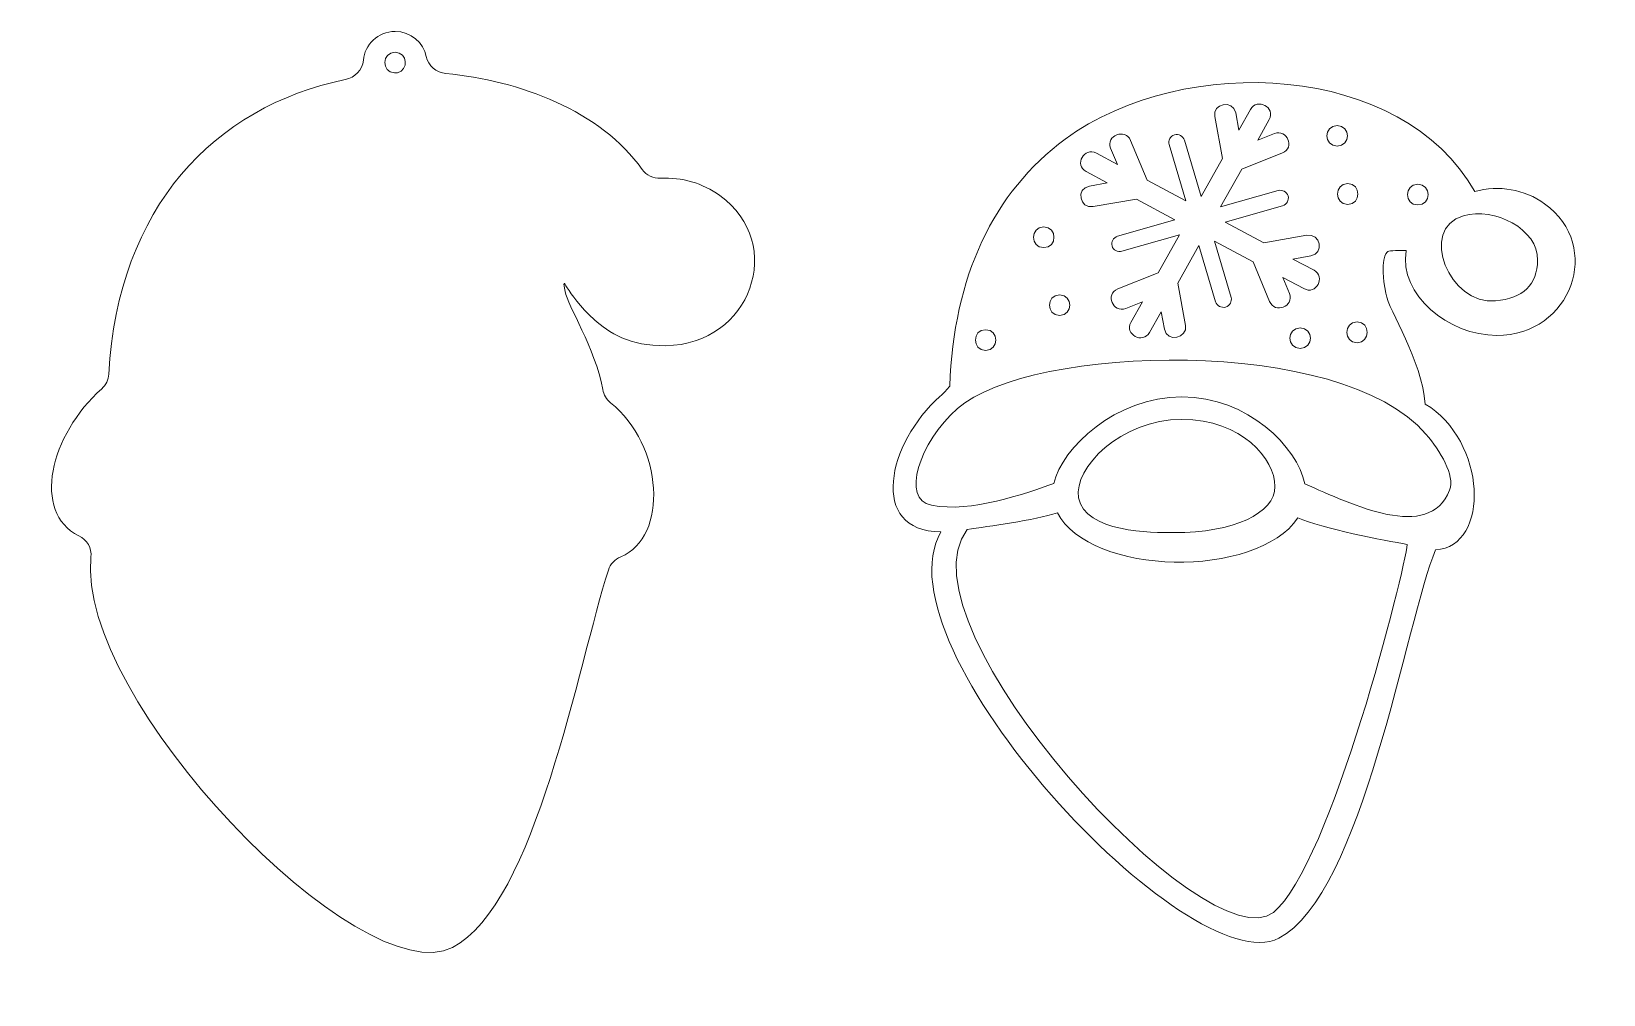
# Model space of a CAD drawing. Header units: inches. Extents: x 0.79 to 9.24, y -0.21 to 4.96.
import ezdxf

# ---------------------------------------------------------------- set-up
doc = ezdxf.new("R2010")
doc.units = ezdxf.units.IN
doc.header["$MEASUREMENT"] = 0
doc.layers.add('_U+0421_U+043B_U+043E_U+0439 1', color=7, linetype='Continuous')

msp = doc.modelspace()

# ---------------------------------------------------------------- linework, layer by layer
at = {"layer": '_U+0421_U+043B_U+043E_U+0439 1', "color": 12, "lineweight": 9, "true_color": 0xe30613}
for points, knots in [([(4.4887, 4.0824), (4.3961, 4.1493), (4.2846, 4.181), (4.1717, 4.1747), (4.1319, 4.1724), (4.0942, 4.1904), (4.0716, 4.2225), (3.8513, 4.5358), (3.4098, 4.7021), (3.0174, 4.7374), (2.9654, 4.7421), (2.9227, 4.7792), (2.9123, 4.8292), (2.8968, 4.9037), (2.8296, 4.9633), (2.7446, 4.9633), (2.6508, 4.9633), (2.5806, 4.8917), (2.5739, 4.809), (2.5698, 4.7571), (2.5285, 4.7156), (2.4764, 4.7047), (1.7689, 4.5566), (1.258, 4.0221), (1.2058, 3.1228), (1.204, 3.0928), (1.1913, 3.0644), (1.1681, 3.0436), (0.8908, 2.7978), (0.7907, 2.3787), (1.0448, 2.2547), (1.0893, 2.233), (1.1159, 2.1871), (1.1104, 2.1388), (1.0253, 1.3816), (2.5563, -0.2102), (3.0534, 0.0428), (3.4981, 0.2693), (3.7307, 1.5742), (3.8904, 2.0699), (3.9008, 2.1021), (3.9248, 2.1285), (3.9566, 2.1414), (4.2146, 2.2461), (4.1865, 2.7424), (3.9024, 2.9687), (3.88, 2.9866), (3.866, 3.0123), (3.8608, 3.0401), (3.8188, 3.2641), (3.6703, 3.4921), (3.6578, 3.5662), (3.6393, 3.676), (3.6558, 3.5577), (3.815, 3.4147), (3.8918, 3.3458), (4.005, 3.2724), (4.1986, 3.2751), (4.6557, 3.2816), (4.8488, 3.8225), (4.4887, 4.0824)], [0, 0, 0, 0, 1, 1, 1, 2, 2, 2, 3, 3, 3, 4, 4, 4, 5, 5, 5, 6, 6, 6, 7, 7, 7, 8, 8, 8, 9, 9, 9, 10, 10, 10, 11, 11, 11, 12, 12, 12, 13, 13, 13, 14, 14, 14, 15, 15, 15, 16, 16, 16, 17, 17, 17, 18, 18, 18, 19, 19, 19, 20, 20, 20, 20]), ([(2.7574, 4.7418), (2.7522, 4.7415), (2.747, 4.7411), (2.7417, 4.7408), (2.6715, 4.7438), (2.6724, 4.8516), (2.7445, 4.8516), (2.8132, 4.8516), (2.8174, 4.7541), (2.7574, 4.7418)], [0, 0, 0, 0, 1, 1, 1, 2, 2, 2, 3, 3, 3, 3]), ([(8.92, 4.0377), (8.8118, 4.1158), (8.6757, 4.1395), (8.5448, 4.1035), (8.159, 4.7945), (6.9854, 4.854), (6.3446, 4.3845), (5.9588, 4.1018), (5.7445, 3.6433), (5.7247, 3.0584), (5.7107, 3.0404), (5.6932, 3.022), (5.6713, 3.0025), (5.3922, 2.7551), (5.2826, 2.2781), (5.677, 2.2752), (5.3198, 1.6589), (7.0122, -0.1522), (7.4922, 0.0921), (7.9393, 0.3197), (8.1809, 1.8048), (8.3339, 2.1781), (8.6319, 2.1969), (8.6079, 2.7668), (8.2789, 2.962), (8.262, 3.1985), (8.0843, 3.4605), (8.0669, 3.5566), (8.034, 3.7388), (8.0704, 3.7759), (8.0777, 3.7813), (8.0848, 3.7853), (8.1505, 3.7881), (8.1766, 3.7866), (8.1368, 3.548), (8.4045, 3.3307), (8.6636, 3.3307), (9.0645, 3.3307), (9.2373, 3.8088), (8.92, 4.0377)], [0, 0, 0, 0, 1, 1, 1, 2, 2, 2, 3, 3, 3, 4, 4, 4, 5, 5, 5, 6, 6, 6, 7, 7, 7, 8, 8, 8, 9, 9, 9, 10, 10, 10, 11, 11, 11, 12, 12, 12, 13, 13, 13, 13]), ([(6.5123, 4.309), (6.5123, 4.309), (6.6254, 4.2482), (6.6254, 4.2482), (6.6254, 4.2482), (6.589, 4.3358), (6.589, 4.3358), (6.5614, 4.4046), (6.6687, 4.4453), (6.6956, 4.3779), (6.6956, 4.3779), (6.7847, 4.1651), (6.7847, 4.1651), (6.7847, 4.1651), (6.9923, 4.0535), (6.9923, 4.0535), (6.9923, 4.0535), (6.9026, 4.3556), (6.9026, 4.3556), (6.8961, 4.3774), (6.9096, 4.4015), (6.9319, 4.4079), (6.9542, 4.4142), (6.9789, 4.4009), (6.9854, 4.3791), (6.9854, 4.3791), (7.0751, 4.077), (7.0751, 4.077), (7.0751, 4.077), (7.1892, 4.28), (7.1892, 4.28), (7.1892, 4.28), (7.1479, 4.5063), (7.1479, 4.5063), (7.1344, 4.5742), (7.2462, 4.6013), (7.261, 4.5267), (7.261, 4.5267), (7.2783, 4.4336), (7.2783, 4.4336), (7.2783, 4.4336), (7.3404, 4.5441), (7.3404, 4.5441), (7.3766, 4.6084), (7.4773, 4.5543), (7.4411, 4.49), (7.4411, 4.49), (7.379, 4.3795), (7.379, 4.3795), (7.379, 4.3795), (7.4686, 4.415), (7.4686, 4.415), (7.5368, 4.4412), (7.581, 4.3389), (7.5116, 4.3108), (7.5116, 4.3108), (7.294, 4.2236), (7.294, 4.2236), (7.294, 4.2236), (7.1799, 4.0206), (7.1799, 4.0206), (7.1799, 4.0206), (7.4888, 4.1084), (7.4888, 4.1084), (7.5111, 4.1147), (7.5358, 4.1015), (7.5423, 4.0797), (7.5487, 4.0578), (7.5352, 4.0337), (7.5129, 4.0274), (7.5129, 4.0274), (7.2039, 3.9397), (7.2039, 3.9397), (7.2039, 3.9397), (7.4115, 3.828), (7.4115, 3.828), (7.4115, 3.828), (7.643, 3.8685), (7.643, 3.8685), (7.7169, 3.881), (7.7377, 3.7704), (7.6637, 3.7578), (7.6637, 3.7578), (7.5686, 3.7409), (7.5686, 3.7409), (7.5686, 3.7409), (7.6816, 3.6802), (7.6816, 3.6802), (7.7455, 3.6458), (7.6937, 3.5454), (7.6263, 3.5817), (7.6263, 3.5817), (7.5132, 3.6425), (7.5132, 3.6425), (7.5132, 3.6425), (7.5496, 3.5549), (7.5496, 3.5549), (7.5771, 3.4861), (7.4699, 3.4454), (7.443, 3.5127), (7.443, 3.5127), (7.3539, 3.7256), (7.3539, 3.7256), (7.3539, 3.7256), (7.1463, 3.8372), (7.1463, 3.8372), (7.1463, 3.8372), (7.236, 3.535), (7.236, 3.535), (7.2425, 3.5132), (7.2289, 3.4891), (7.2067, 3.4828), (7.1844, 3.4765), (7.1597, 3.4897), (7.1532, 3.5115), (7.1532, 3.5115), (7.0635, 3.8137), (7.0635, 3.8137), (7.0635, 3.8137), (6.9494, 3.6107), (6.9494, 3.6107), (6.9494, 3.6107), (6.9907, 3.3843), (6.9907, 3.3843), (7.0042, 3.3165), (6.8924, 3.2894), (6.8776, 3.364), (6.8776, 3.364), (6.8603, 3.457), (6.8603, 3.457), (6.8603, 3.457), (6.7982, 3.3465), (6.7982, 3.3465), (6.762, 3.2822), (6.6613, 3.3363), (6.6975, 3.4007), (6.6975, 3.4007), (6.7596, 3.5112), (6.7596, 3.5112), (6.7596, 3.5112), (6.67, 3.4756), (6.67, 3.4756), (6.6018, 3.4495), (6.5576, 3.5518), (6.627, 3.5799), (6.627, 3.5799), (6.8446, 3.667), (6.8446, 3.667), (6.8446, 3.667), (6.9587, 3.87), (6.9587, 3.87), (6.9587, 3.87), (6.6498, 3.7823), (6.6498, 3.7823), (6.6275, 3.7759), (6.6028, 3.7892), (6.5963, 3.811), (6.5899, 3.8328), (6.6034, 3.8569), (6.6257, 3.8633), (6.6257, 3.8633), (6.9346, 3.951), (6.9346, 3.951), (6.9346, 3.951), (6.7271, 4.0626), (6.7271, 4.0626), (6.7271, 4.0626), (6.4956, 4.0222), (6.4956, 4.0222), (6.4216, 4.0096), (6.4009, 4.1203), (6.4749, 4.1328), (6.4749, 4.1328), (6.57, 4.1497), (6.57, 4.1497), (6.57, 4.1497), (6.457, 4.2105), (6.457, 4.2105), (6.3912, 4.2458), (6.4466, 4.3443), (6.5123, 4.309)], [0, 0, 0, 0, 1, 1, 1, 2, 2, 2, 3, 3, 3, 4, 4, 4, 5, 5, 5, 6, 6, 6, 7, 7, 7, 8, 8, 8, 9, 9, 9, 10, 10, 10, 11, 11, 11, 12, 12, 12, 13, 13, 13, 14, 14, 14, 15, 15, 15, 16, 16, 16, 17, 17, 17, 18, 18, 18, 19, 19, 19, 20, 20, 20, 21, 21, 21, 22, 22, 22, 23, 23, 23, 24, 24, 24, 25, 25, 25, 26, 26, 26, 27, 27, 27, 28, 28, 28, 29, 29, 29, 30, 30, 30, 31, 31, 31, 32, 32, 32, 33, 33, 33, 34, 34, 34, 35, 35, 35, 36, 36, 36, 37, 37, 37, 38, 38, 38, 39, 39, 39, 40, 40, 40, 41, 41, 41, 42, 42, 42, 43, 43, 43, 44, 44, 44, 45, 45, 45, 46, 46, 46, 47, 47, 47, 48, 48, 48, 49, 49, 49, 50, 50, 50, 51, 51, 51, 52, 52, 52, 53, 53, 53, 54, 54, 54, 55, 55, 55, 56, 56, 56, 57, 57, 57, 58, 58, 58, 59, 59, 59, 60, 60, 60, 60]), ([(7.8061, 4.4582), (7.8793, 4.4582), (7.8792, 4.3471), (7.8061, 4.3471), (7.7328, 4.3471), (7.733, 4.4582), (7.8061, 4.4582)], [0, 0, 0, 0, 1, 1, 1, 2, 2, 2, 2]), ([(7.8629, 4.0346), (7.7897, 4.0346), (7.7898, 4.1457), (7.8629, 4.1457), (7.9361, 4.1457), (7.936, 4.0346), (7.8629, 4.0346)], [0, 0, 0, 0, 1, 1, 1, 2, 2, 2, 2]), ([(8.2392, 4.0311), (8.166, 4.0311), (8.1661, 4.1422), (8.2392, 4.1422), (8.3125, 4.1422), (8.3123, 4.0311), (8.2392, 4.0311)], [0, 0, 0, 0, 1, 1, 1, 2, 2, 2, 2]), ([(8.6566, 3.5159), (8.4096, 3.4915), (8.2417, 3.9017), (8.484, 3.9737), (8.649, 4.0227), (8.8874, 3.9), (8.8831, 3.7353), (8.8795, 3.6007), (8.8075, 3.5309), (8.6566, 3.5159)], [0, 0, 0, 0, 1, 1, 1, 2, 2, 2, 3, 3, 3, 3]), ([(6.2296, 3.913), (6.3029, 3.913), (6.3028, 3.8019), (6.2296, 3.8019), (6.1564, 3.8019), (6.1565, 3.913), (6.2296, 3.913)], [0, 0, 0, 0, 1, 1, 1, 2, 2, 2, 2]), ([(6.3149, 3.4373), (6.2416, 3.4373), (6.2418, 3.5485), (6.3149, 3.5485), (6.3881, 3.5485), (6.388, 3.4373), (6.3149, 3.4373)], [0, 0, 0, 0, 1, 1, 1, 2, 2, 2, 2]), ([(7.9126, 3.2915), (7.8394, 3.2915), (7.8395, 3.4026), (7.9126, 3.4026), (7.9858, 3.4026), (7.9857, 3.2915), (7.9126, 3.2915)], [0, 0, 0, 0, 1, 1, 1, 2, 2, 2, 2]), ([(8.2831, 2.8003), (8.2831, 2.8003), (8.2831, 2.8003), (8.2831, 2.8003), (8.3607, 2.7094), (8.4404, 2.5786), (8.4097, 2.4998), (8.2994, 2.2179), (7.8873, 2.4227), (7.6322, 2.5331), (7.5923, 2.7306), (7.326, 3.0003), (6.9719, 3.0003), (6.6138, 3.0003), (6.3285, 2.7272), (6.2837, 2.5345), (6.122, 2.4798), (5.8426, 2.3766), (5.6261, 2.4182), (5.4621, 2.4498), (5.559, 2.755), (5.7659, 2.9372), (6.1575, 3.282), (7.8292, 3.3326), (8.2831, 2.8003)], [0, 0, 0, 0, 1, 1, 1, 2, 2, 2, 3, 3, 3, 4, 4, 4, 5, 5, 5, 6, 6, 6, 7, 7, 7, 8, 8, 8, 8]), ([(5.9172, 3.361), (5.9904, 3.361), (5.9903, 3.2498), (5.9172, 3.2498), (5.844, 3.2498), (5.8441, 3.361), (5.9172, 3.361)], [0, 0, 0, 0, 1, 1, 1, 2, 2, 2, 2]), ([(7.6072, 3.2603), (7.534, 3.2603), (7.5341, 3.3714), (7.6072, 3.3714), (7.6805, 3.3714), (7.6804, 3.2603), (7.6072, 3.2603)], [0, 0, 0, 0, 1, 1, 1, 2, 2, 2, 2]), ([(6.9719, 2.8792), (7.2937, 2.8792), (7.4716, 2.6667), (7.4716, 2.5198), (7.4716, 2.3734), (7.2485, 2.2712), (6.929, 2.2712), (6.8106, 2.2712), (6.4503, 2.2712), (6.4169, 2.4589), (6.3887, 2.6165), (6.6411, 2.8792), (6.9719, 2.8792)], [0, 0, 0, 0, 1, 1, 1, 2, 2, 2, 3, 3, 3, 4, 4, 4, 4]), ([(7.4632, 0.2311), (7.1122, -0.0547), (5.4231, 1.7737), (5.8189, 2.2882), (5.9307, 2.3044), (6.1783, 2.3369), (6.3031, 2.378), (6.4761, 2.0385), (7.3734, 2.0202), (7.5947, 2.3502), (7.7229, 2.2956), (8.062, 2.2264), (8.1824, 2.2082), (8.1727, 2.0808), (7.7728, 0.4833), (7.4632, 0.2311)], [0, 0, 0, 0, 1, 1, 1, 2, 2, 2, 3, 3, 3, 4, 4, 4, 5, 5, 5, 5])]:
    msp.add_open_spline(points, degree=3, knots=knots, dxfattribs=at)

doc.saveas('drawing.dxf')
